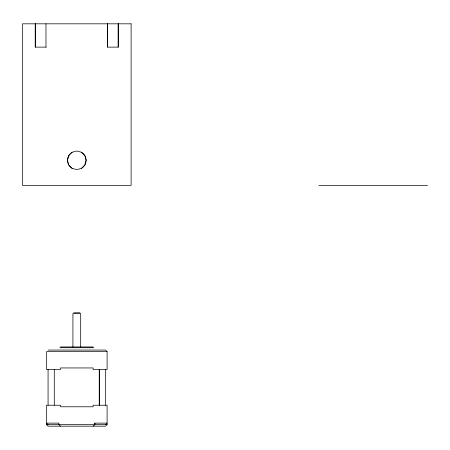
<?xml version="1.0" encoding="UTF-8"?>
<svg xmlns="http://www.w3.org/2000/svg" width="450" height="450" viewBox="0 0 450 450"><rect width="100%" height="100%" fill="white"/><g stroke="black" fill="none" stroke-linecap="round" stroke-linejoin="round"><path stroke-width="0.67" d="M94.731 424.159L94.843 423.124L94.843 424.676L93.122 426.178M105.547 424.676L107.094 423.124L94.674 423.124M72.146 152.229L68.737 155.638L67.489 160.301L68.737 164.959L72.146 168.373L76.809 169.622L81.467 168.373L84.881 164.959L86.13 160.301L84.881 155.638L81.467 152.229L76.809 150.981L72.146 152.229A9.304 9.27 -90 0 0 72.146 168.373M107.094 424.676L105.547 426.178L48.071 426.178L46.524 424.676L46.513 405.231L60.497 405.231L60.497 406.783L93.122 406.783L93.122 405.231L107.1 405.231L107.094 424.676L46.524 424.676M46.148 47.126L35.207 47.126L35.207 23.822M318.887 185.389L427.5 185.389M73.699 312.772L79.914 312.772M60.497 346.95L93.122 346.95M59.721 347.726L93.898 347.726M48.071 350.055L105.547 350.055L107.1 351.608L107.1 369.501L93.122 369.501L93.122 367.948L60.497 367.948L60.497 369.501L46.513 369.501L46.513 351.608L107.1 351.608M60.497 426.178L58.776 424.676L58.944 423.124L46.524 423.124L48.071 424.676M118.412 23.822L118.412 47.126L107.466 47.126L107.466 23.822M118.114 23.822L118.114 47.126M107.64 23.822L107.64 47.126M105.547 369.501L105.553 405.231M99.332 369.501L99.332 405.231M99.231 369.501L99.231 405.231M80.691 347.248L80.691 313.549L72.922 313.549L72.922 347.248M54.281 369.501L54.281 405.231M48.071 369.501L48.071 405.231M45.979 23.822L45.979 47.126M35.499 23.822L35.499 47.126M81.467 152.224A9.304 9.27 -90 0 1 81.467 168.373M131.113 23.822L22.5 23.822L22.5 185.389L131.113 185.389L131.113 23.822"/></g></svg>
